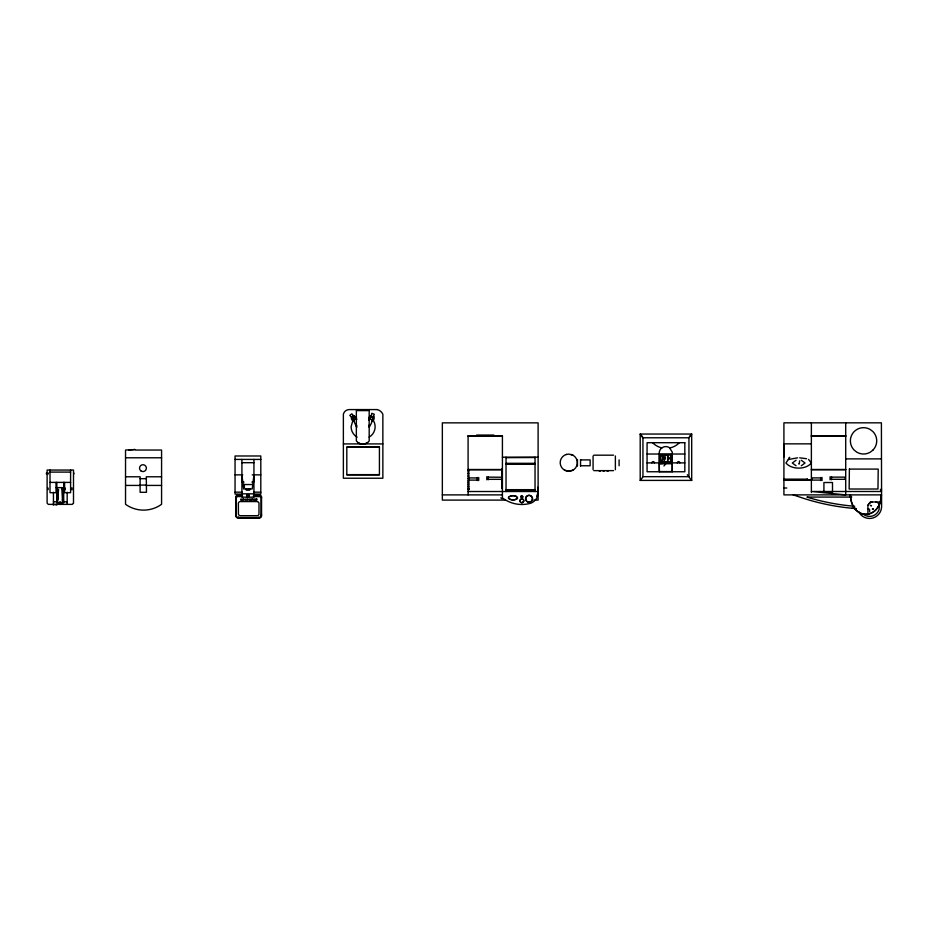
<?xml version="1.0" encoding="UTF-8"?>
<svg xmlns="http://www.w3.org/2000/svg" width="928" height="928" viewBox="0 0 928 928"><rect width="100%" height="100%" fill="white"/><g stroke="black" fill="none" stroke-linecap="round" stroke-linejoin="round"><path stroke-width="1.39" d="M57.35 489.3L56.852 500.795M58.557 489.311L57.652 501.062M881.403 494.879C880.452 520.62 851.104 520.991 850.384 494.879C851.707 520.736 880.092 520.736 881.403 494.879L783.916 494.879L783.916 422.832L881.403 422.832L881.6 507.21L880.974 510.307A12.076 12.076 0 0 1 858.69 511.676M537.73 487.223L538.112 491.515L537.219 497.025A11.472 11.368 -90 0 1 530.944 503.15A32.329 32.016 -90 0 1 502.419 497.86L502.419 435.742L468.095 435.742L468.095 494.891M517.685 497.918L516.026 496.318A7.482 7.412 -90 0 0 509.924 496.329M368.845 425.221A1.369 1.369 0 0 1 368.915 426.892L369.286 427.089A30.601 30.601 0 0 0 372.72 419.502L372.778 417.635M799.6 460.856L799.298 463.942L798.672 463.896M235.793 497.953L235.805 497.86A2.274 2.076 0 0 1 237.672 496.155L242.486 496.155M537.614 495.97L538.112 491.515L468.095 491.515M520.933 496.387L521.652 497.652M60.68 502.941L59.833 502.941M352.605 417.89L352.721 418.888L352.234 418.203A27.712 27.712 0 0 0 349.81 415.373L351.851 413.807L355.262 417.902M807.221 480.112L807.256 478.952M241.918 474.869L243.635 488.94L252.219 488.94L253.936 474.869M536.952 496.341L538.112 491.515M372.615 419.282L374.262 414.224L371.85 413.32A27.712 27.712 0 0 1 370.736 416.892L370.423 417.658L371.2 417.032M372.94 418.656L373.659 416.556M521.408 495.761L520.782 496.654L521.408 497.547M522.684 497.176L522.789 496.387M522.905 496.921L522.313 497.547M867.924 505.4L868.689 504.043A5.394 5.313 -8.8 0 1 871.056 502.292L872.471 501.967A5.429 5.429 0 0 0 867.924 505.4L867.924 514.669M788.429 459.534L789.682 457.284L785.97 463.002C791.48 469.846 805.864 469.846 811.374 463.002L808.578 459.418M368.834 420.175L370.272 418.041L370.446 419.073M796.073 460.23L792.315 463.002L796.073 465.775M801.27 465.775L805.028 463.002L801.27 460.23M663.961 465.984L665.782 463.745M508.37 497.327L509.333 496.7M367.546 442.644L369.193 440.974L369.193 410.605L356.352 410.605L356.352 440.939C358.834 444.442 364.078 444.976 367.546 442.644A7.505 6.473 0 0 1 357.767 442.482M63.382 501.062L63.092 489.323M516.71 498.893L517.464 498.464M372.418 419.328L371.409 419.607M509.217 496.7L510.052 496.329A7.482 7.412 -90 0 1 516.142 496.318L516.826 496.677M516.826 498.893L516.026 499.241A7.482 7.412 -90 0 1 509.924 499.241M63.382 501.016L62.466 500.54L61.898 489.346M566.254 454.5L568.771 454.094L573.063 455.242M573.063 470.102L568.771 471.262L564.479 470.102M57.652 501.016L56.933 500.888M788.591 459.476L797.639 457.817M354.461 419.514L353.754 419.607M663.265 455.056C659.414 455.381 659.402 461.529 663.265 461.866M669.726 447.946L670.909 447.702A18.653 18.653 0 0 0 679.377 442.702M521.536 495.656L522.186 495.656M522.186 497.652L521.536 497.652M242.486 495.03L237.672 495.042A2.274 2.076 0 0 0 235.805 496.747L235.793 515.759A2.575 2.355 0 0 0 238.368 518.114L258.97 518.114A2.575 2.355 0 0 0 261.545 515.759L261.545 496.84A2.274 2.076 0 0 0 259.666 495.042L253.472 495.03M236.315 515.759L236.315 497.907A1.763 1.612 0 0 1 237.754 496.55L242.486 496.55M63.023 487.977L61.828 487.989M832.497 491.956L823.913 491.979M353.754 416.881L354.461 416.974A1.369 1.369 0 0 1 354.902 419.224A1.369 1.369 0 0 1 352.663 418.783A1.369 1.369 0 0 1 353.939 416.881L355.505 417.936A30.601 30.601 0 0 1 356.839 419.572M371.768 416.881L370.504 417.391A1.369 1.369 0 0 0 371.13 419.537A1.369 1.369 0 0 0 372.963 418.273A1.369 1.369 0 0 0 371.188 416.927M811.374 435.719L845.71 435.719M468.095 436.009L502.419 436.009M811.374 435.986L845.71 435.986M468.095 436.253L502.419 436.253M811.374 436.241L845.71 436.241M343.372 443.909L382.858 443.909M811.374 443.851L783.916 443.851A33.327 2.796 85.2 0 0 783.754 449.268L783.766 450.567A33.327 2.796 85.2 0 0 783.87 455.834L783.916 457.028M346.805 447.273L379.424 447.273M135.627 450.045L161.576 450.045L161.576 504.298A30.798 30.798 0 0 1 125.535 504.298L125.535 450.045L135.07 449.535L128.714 450.045M647.071 454.024L684.829 454.024M593.85 455.184L613.582 455.184M502.419 457.191L538.112 457.191M506.027 457.666L535.038 457.504M125.535 457.782L161.576 457.782M662.592 458.038L664.645 458.038M845.71 458.884L881.403 458.884M662.592 459.07L664.645 459.07M235.051 459.418L260.803 459.418M580.545 459.905L590.15 459.905L590.15 465.763L580.545 465.763M241.918 462.701L253.936 462.701M647.071 462.886L684.829 462.886M659.251 463.06L659.425 471.586L672.127 471.586L672.301 463.06M506.027 463.443L535.038 463.455M506.027 463.559L535.038 463.559M659.425 463.745L672.127 463.745M506.027 464.302L535.038 464.302M811.374 469.475L845.71 469.475M468.095 469.498L502.419 469.51M468.095 469.765L502.419 469.765M811.374 469.742L845.71 469.742M593.85 470.635L613.582 470.635M468.095 470.809L468.779 470.809M599.175 470.972L600.544 470.972M603.038 470.972L604.406 470.972M606.982 470.972L608.35 470.972M50.008 472.097L70.598 472.097M501.735 472.132L502.419 472.132M468.095 473.431L468.779 473.431M346.805 474.637L379.424 474.637M235.051 474.869L242.776 474.869M252.219 474.869L260.803 474.869M501.735 474.718L502.419 474.718M468.095 476.018L468.779 476.018M125.535 476.783L140.116 476.783L140.116 492.292L146.473 492.292L146.299 476.783L161.576 476.783M640.204 480.402A64.009 14.628 -85.1 0 0 642.942 476.679L688.947 476.679A64.009 15.962 88.6 0 0 691.696 480.402L640.204 480.402L640.204 434.049L691.696 434.049L691.696 480.402M488.174 477.143L502.419 477.247M831.465 477.131L845.025 477.131L845.025 479.312L831.465 479.312M468.779 477.932L477.363 477.932M820.654 477.908L812.07 477.908L812.07 480.101L820.654 480.101M468.095 478.546L468.779 478.546M140.116 478.674L146.299 478.674M488.174 479.335L501.735 479.335M783.916 479.15L807.256 479.15M501.735 479.695L502.419 479.695M811.374 479.88L783.916 479.88L811.374 480.089M468.779 480.112L477.363 480.112M468.095 481.006L468.779 481.006M501.735 481.644L502.419 481.644M243.983 482.108L242.092 482.108L242.092 474.869M251.894 482.108L253.762 482.108L253.762 475.101M50.008 482.398L70.598 482.398M468.095 482.943L468.779 482.943M501.735 483.5L502.419 483.5M243.635 484.532L252.219 484.532M468.095 484.799L468.779 484.799M140.116 485.077L146.299 485.077M501.735 485.263L502.419 485.263M125.535 485.425L140.116 485.425M146.299 485.425L161.576 485.425M468.095 486.562L468.779 486.562M501.735 486.91L502.419 486.91M56.016 487.629L62.536 487.629L62.536 490.019M501.735 487.49L502.419 487.49M501.735 487.792L502.419 487.792M501.735 487.942L502.419 487.942M783.916 488.012L786.805 488.012M468.095 488.209L468.779 488.209M501.735 488.163L502.419 488.163M501.735 488.314L502.419 488.314M881.403 488.58L881.403 491.492L811.374 491.492L845.71 494.879L845.71 422.832M468.095 488.789L468.779 488.789M468.095 489.102L468.779 489.102M468.095 489.242L468.779 489.242M246.222 489.555L249.655 489.555M468.095 489.462L468.779 489.462M468.095 489.613L468.779 489.613M506.027 489.671L535.038 489.671M56.875 489.88L58.07 489.88L58.07 499.148M506.027 490.32L535.038 490.32M235.051 492.165L242.208 492.165M253.646 492.165L260.803 492.165M241.918 493.824L253.936 493.824M242.208 494.09L235.051 494.09L235.051 455.984L260.803 455.984L260.803 494.09L253.646 494.09M442.343 494.891L502.419 494.891M253.472 496.155L259.666 496.155A2.274 2.076 0 0 1 261.534 497.86L261.545 497.953M253.472 496.619L259.55 496.619A1.763 1.612 0 0 1 261.023 497.872L261.023 515.759A2.065 1.879 0 0 1 258.97 517.638L238.368 517.638M851.776 497.072L806.896 497.072L808.52 497.57A223.625 223.625 0 0 0 852.24 506.05L854.676 506.247M505.238 500.099L442.343 500.099L442.343 422.855L538.112 422.855L538.112 500.099L533.832 500.099M53.441 501.804L57.617 501.804M62.988 501.804L67.176 501.804M870.197 501.967L875.997 501.967A3.225 3.19 33.8 0 1 879.129 504.391L879.164 504.414A3.236 3.236 0 0 0 875.997 501.967M52.71 504.554L54.416 504.554M55.448 504.554L57.165 504.554M53.221 504.728L53.894 504.728M55.97 504.728L56.643 504.728M258.97 517.569L238.368 517.569A2.065 1.879 0 0 1 236.315 515.69M799.704 457.817L806.571 458.734M371.606 415.686L371.362 415.674A2.575 2.575 0 0 0 369.622 416.579L369.251 417.148A2.575 2.575 0 0 0 369.17 419.12M354.148 420.813L352.837 420.57M852.043 508.242L855.662 508.521M661.966 447.888L661.072 447.702A18.653 18.653 0 0 1 652.604 442.702M793.173 494.879L799.368 496.932A225.817 225.817 0 0 0 856.277 508.59M353.568 419.584L352.965 419.224L356.758 427.344A2.332 2.332 0 0 1 356.596 426.312L356.642 425.964A2.332 2.332 0 0 1 356.862 425.372M509.217 498.858L510.052 499.241A7.482 7.412 -90 0 0 516.142 499.241M509.333 498.858L508.37 498.232M500.772 497.86L502.129 498.812M663.23 458.316L663.23 458.699M354.914 417.287L353.51 415.558M373.242 416.278L373.694 416.765A2.575 2.575 0 0 1 373.555 419.897L373.056 420.361A2.575 2.575 0 0 1 371.803 420.813M687.3 474.707L688.947 476.679L688.947 437.772L691.696 434.049A64.009 15.59 -87.6 0 0 688.947 437.772L642.942 437.772A64.009 14.651 85.1 0 0 640.204 434.049L642.942 437.772L642.942 476.679M373.16 420.256L373.52 420.732A12.018 12.018 0 0 1 369.124 437.146M880.405 489.555L881.403 491.492M244.319 485.437L244.076 484.404A3.99 3.99 0 0 0 244.47 487.432M869.594 509.472L869.594 511.873M832.497 492.478L832.497 482.525L823.913 482.525L823.913 492.478M831.465 476.679L831.465 479.753M830.084 476.679L830.084 479.753M822.022 477.468L822.022 480.542M820.654 477.468L820.654 480.542M811.374 422.832L811.374 492.524M672.301 471.749L672.313 452.226L669.459 447.702A6.589 6.589 0 0 0 662.418 447.516L660.945 448.723A6.589 6.589 0 0 0 659.263 454.024L659.251 471.749M672.127 454.198L672.127 462.724M670.631 454.65L670.631 462.202M667.568 454.65L667.568 462.202M665.063 455.056L659.878 454.65L659.878 462.202L665.063 461.831M659.425 454.198L659.425 462.724M619.092 459.905L619.092 465.763M615.38 455.973L615.38 469.696M593.073 455.973L593.073 469.696M580.545 459.569L580.545 466.111M577.448 459.569L577.448 466.111M535.038 457.191L535.038 491.515M506.027 457.191L506.027 491.515M501.735 468.884L501.735 488.476M493.835 435.742L493.835 435.058L476.679 435.058L476.679 435.742M488.174 476.702L488.174 479.776M486.806 476.702L486.806 479.776M478.732 477.491L478.732 480.565M477.363 477.491L477.363 480.565M468.779 470.183L468.779 489.787M259.573 495.03L259.573 496.155M258.97 495.03L258.97 496.155M258.97 516.989L258.97 518.114M253.936 459.418L253.936 497.176L241.918 497.176L241.918 459.418M249.655 488.696L249.655 489.938L246.222 489.938L246.222 488.917M238.368 495.03L238.368 496.155M238.368 516.989L238.368 518.114M237.765 495.03L237.765 496.155M73.869 472.99L73.869 473.988M73.01 487.826L73.01 489.822M71.12 487.826L71.12 489.822M70.598 470.055L70.598 492.687L64.6 492.687L64.6 482.398M67.176 492.246L67.176 504.38M65.111 488.047L65.111 489.601M63.696 482.328L63.696 502.906L56.828 502.906L56.828 482.328M62.536 499.148L62.536 500.923M61.596 503.092L61.596 504.38M59.021 503.092L59.021 504.38M56.016 482.398L56.016 492.687L50.008 492.687L50.008 470.055M53.441 492.246L53.441 504.38M48.291 472.99L48.291 473.988M48.117 488.047L48.117 489.601M46.4 472.99L46.4 473.988M880.405 501.074A12.076 12.076 0 0 1 881.403 504.066M863.933 514.715A10.057 10.057 0 0 0 879.06 509.646L879.419 504.449A10.057 10.057 0 0 0 878.596 501.955M570.987 454.384A8.584 8.584 0 0 1 575.801 467.596A8.584 8.584 0 0 1 561.742 467.596A8.584 8.584 0 0 1 566.544 454.384M677.289 462.886A1.276 1.276 0 0 1 678.565 461.622A1.276 1.276 0 0 1 679.841 462.886M651.885 462.886A1.276 1.276 0 0 1 653.161 461.622A1.276 1.276 0 0 1 654.437 462.886M249.922 488.882A3.99 3.99 0 0 1 248.959 489.288M244.447 486.365A3.608 3.608 0 0 1 244.447 484.497M236.141 515.817A2.575 2.355 0 0 1 235.793 514.646M261.545 514.646A2.575 2.355 0 0 1 261.197 515.817M357.106 437.146A12.018 12.018 0 0 1 351.097 426.741L352.837 420.57L352.269 420.21A2.575 2.575 0 0 1 351.967 416.579M353.058 415.825A2.575 2.575 0 0 1 353.719 415.674L356.352 417.368A2.575 2.575 0 0 1 356.468 418.69M849.387 469.092L849.143 489.01L877.969 489.01L878.213 469.092L849.387 469.092M660.284 455.509L660.539 461.796L671.269 462.202L671.269 454.65L660.318 455.381M525.654 497.872L525.538 498.754A3.434 3.399 -90 0 0 528.937 502.187A3.434 3.399 -90 0 0 532.336 498.754L532.22 497.872A3.434 3.399 -90 0 0 525.654 497.872M867.889 508.915L868.875 509.182L867.889 508.915M870.429 505.447L871.427 505.714L870.429 505.447M872.448 508.915L873.445 509.182L872.448 508.915M526.222 497.037L525.886 497.872A3.434 3.399 -90 0 0 528.728 502.164A3.434 3.399 -90 0 0 532.568 498.754L532.452 497.872A3.434 3.399 -90 0 0 526.222 497.037M662.708 456.205C660.226 468.918 669.726 454.465 662.708 456.205M669.459 458.374L667.916 460.184L667.916 456.576L669.459 458.374M73.498 503.138L72.314 504.38L48.291 504.38L47.108 503.138L47.108 470.055L73.498 470.055L73.498 503.138M872.877 450.173L870.151 452.272A13.178 13.178 0 0 1 856.973 452.272L854.236 450.173A13.178 13.178 0 0 1 870.151 429.444L872.877 431.543A13.178 13.178 0 0 1 872.877 450.173M377.162 409.573L349.392 409.573A6.102 6.102 0 0 0 343.372 414.19L343.372 478.233L382.858 478.233L382.858 414.236A8.306 8.306 0 0 0 377.162 409.573M684.829 442.702L647.071 442.702L647.071 471.749L684.829 471.749L684.829 442.702M379.424 447.029L346.805 447.029L346.805 474.869L379.424 474.869L379.424 447.029M671.779 454.546L659.773 454.546L659.773 462.376L671.779 462.376L671.779 454.546M671.884 462.968L659.669 463.501L671.884 462.968M243.693 499.067L240.77 499.067L240.77 500.157L243.693 500.157L243.693 499.067M252.288 499.044L249.342 499.044L249.342 500.18L252.288 500.18L252.288 499.044M256.778 499.044L253.622 499.044L253.622 500.18L256.778 500.18L256.778 499.044M247.915 499.125L245.131 499.125L245.131 500.099L247.915 500.099L247.915 499.125M257.253 501.572L240.085 501.572A2.134 1.949 0 0 0 238.368 503.138L238.426 514.124A2.134 1.949 0 0 0 240.143 515.69L257.3 515.69A2.134 1.949 0 0 0 258.97 514.321L258.97 503.138A2.134 1.949 0 0 0 257.253 501.572M140.72 470.751A3.434 3.434 0 0 0 146.322 468.779A3.434 3.434 0 0 0 141.81 464.905A3.434 3.434 0 0 0 140.72 470.751M59.392 504.008A1.288 1.288 0 0 0 61.55 503.428A1.288 1.288 0 0 0 59.972 501.851A1.288 1.288 0 0 0 59.392 504.008M523.357 501.839A1.891 1.868 -90 0 0 521.919 498.904A1.891 1.868 -90 0 0 520.121 501.619A1.891 1.868 -90 0 0 523.357 501.839M523.473 501.839A1.891 1.868 -90 0 0 522.046 498.904A1.891 1.868 -90 0 0 520.248 501.619A1.891 1.868 -90 0 0 523.473 501.839M247.08 496.132A1.206 0.893 0 0 0 249.087 495.738A1.206 0.893 0 0 0 247.614 494.636A1.206 0.893 0 0 0 247.08 496.132M247.324 496.735A1.206 0.893 0 0 0 249.133 495.958A1.206 0.893 0 0 0 247.324 495.181A1.206 0.893 0 0 0 247.324 496.735"/></g></svg>
